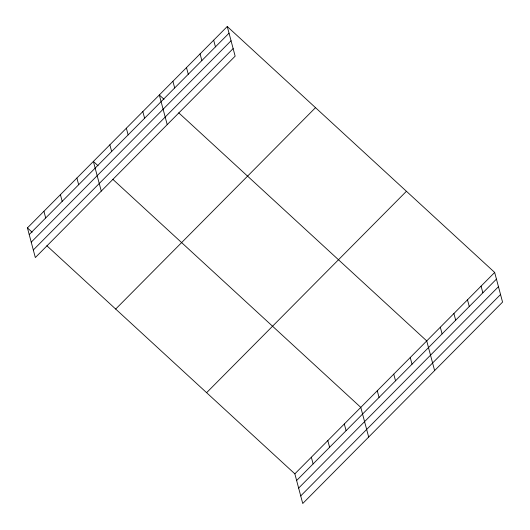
<?xml version="1.0" encoding="UTF-8"?>
<svg xmlns="http://www.w3.org/2000/svg" width="530" height="530" viewBox="0 0 530 530"><rect width="100%" height="100%" fill="white"/><g stroke="black" fill="none" stroke-linecap="round" stroke-linejoin="round"><path stroke-width="0.79" d="M227.257 26.5L235.148 56.16L35.331 257.56L27.441 227.9L227.257 26.5L494.669 272.44L502.559 302.1L302.743 503.5L294.852 473.84L46.852 245.754M29.216 234.571L229.033 33.171M31.237 242.157L231.053 40.757M33.317 249.974L233.134 48.574M115.686 309.056L315.502 107.663M206.607 392.677L406.424 191.277M294.852 473.84L494.669 272.44M296.628 480.511L496.444 279.111M298.642 488.097L498.458 286.697M300.722 495.914L500.539 294.514M164.028 99.302L159.318 94.976L167.215 124.636M178.736 112.83L426.729 340.916L434.62 370.576M98.083 165.764L93.379 161.438L101.27 191.098M112.797 179.292L360.791 407.378L368.681 437.038M27.441 227.9L32.145 232.226M481.081 286.134L482.856 292.805M467.493 299.828L469.269 306.499M453.905 313.522L455.681 320.2M440.317 327.222L442.093 333.893M410.246 357.531L412.022 364.203M393.757 374.147L395.532 380.818M377.274 390.762L379.049 397.434M344.308 423.993L346.083 430.665M327.818 440.609L329.594 447.28M213.669 40.194L215.445 46.865M311.335 457.224L313.111 463.896M200.082 53.888L201.857 60.559M186.494 67.588L188.269 74.26M172.906 81.282L174.681 87.953M142.835 111.591L144.611 118.263M126.352 128.207L128.127 134.878M109.862 144.822L111.638 151.494M76.896 178.053L78.672 184.725M60.413 194.669L62.182 201.34M43.924 211.285L45.699 217.956"/></g></svg>
